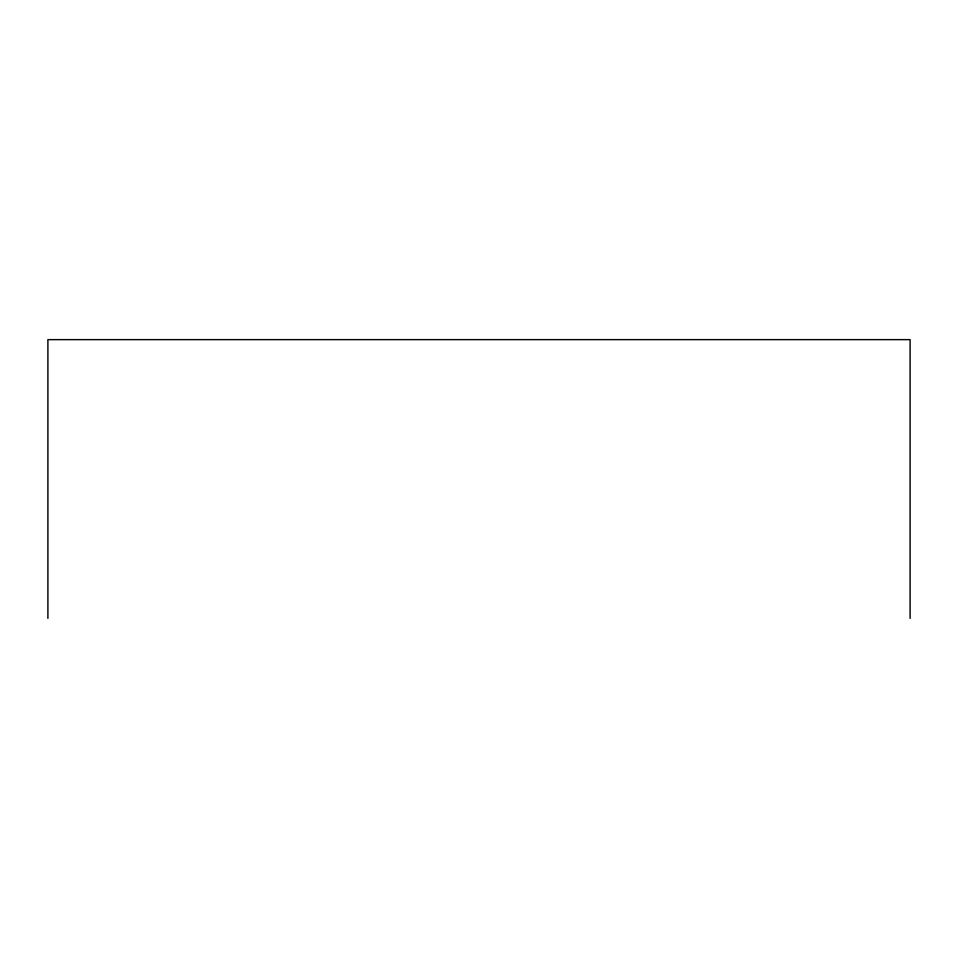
<?xml version="1.0" encoding="UTF-8"?>
<svg xmlns="http://www.w3.org/2000/svg" width="958" height="958" viewBox="0 0 958 958"><rect width="100%" height="100%" fill="white"/><g stroke="black" fill="none" stroke-linecap="round" stroke-linejoin="round"><path stroke-width="1.44" d="M910.1 618.365L910.1 339.635L47.9 339.635L47.9 618.365"/></g></svg>
